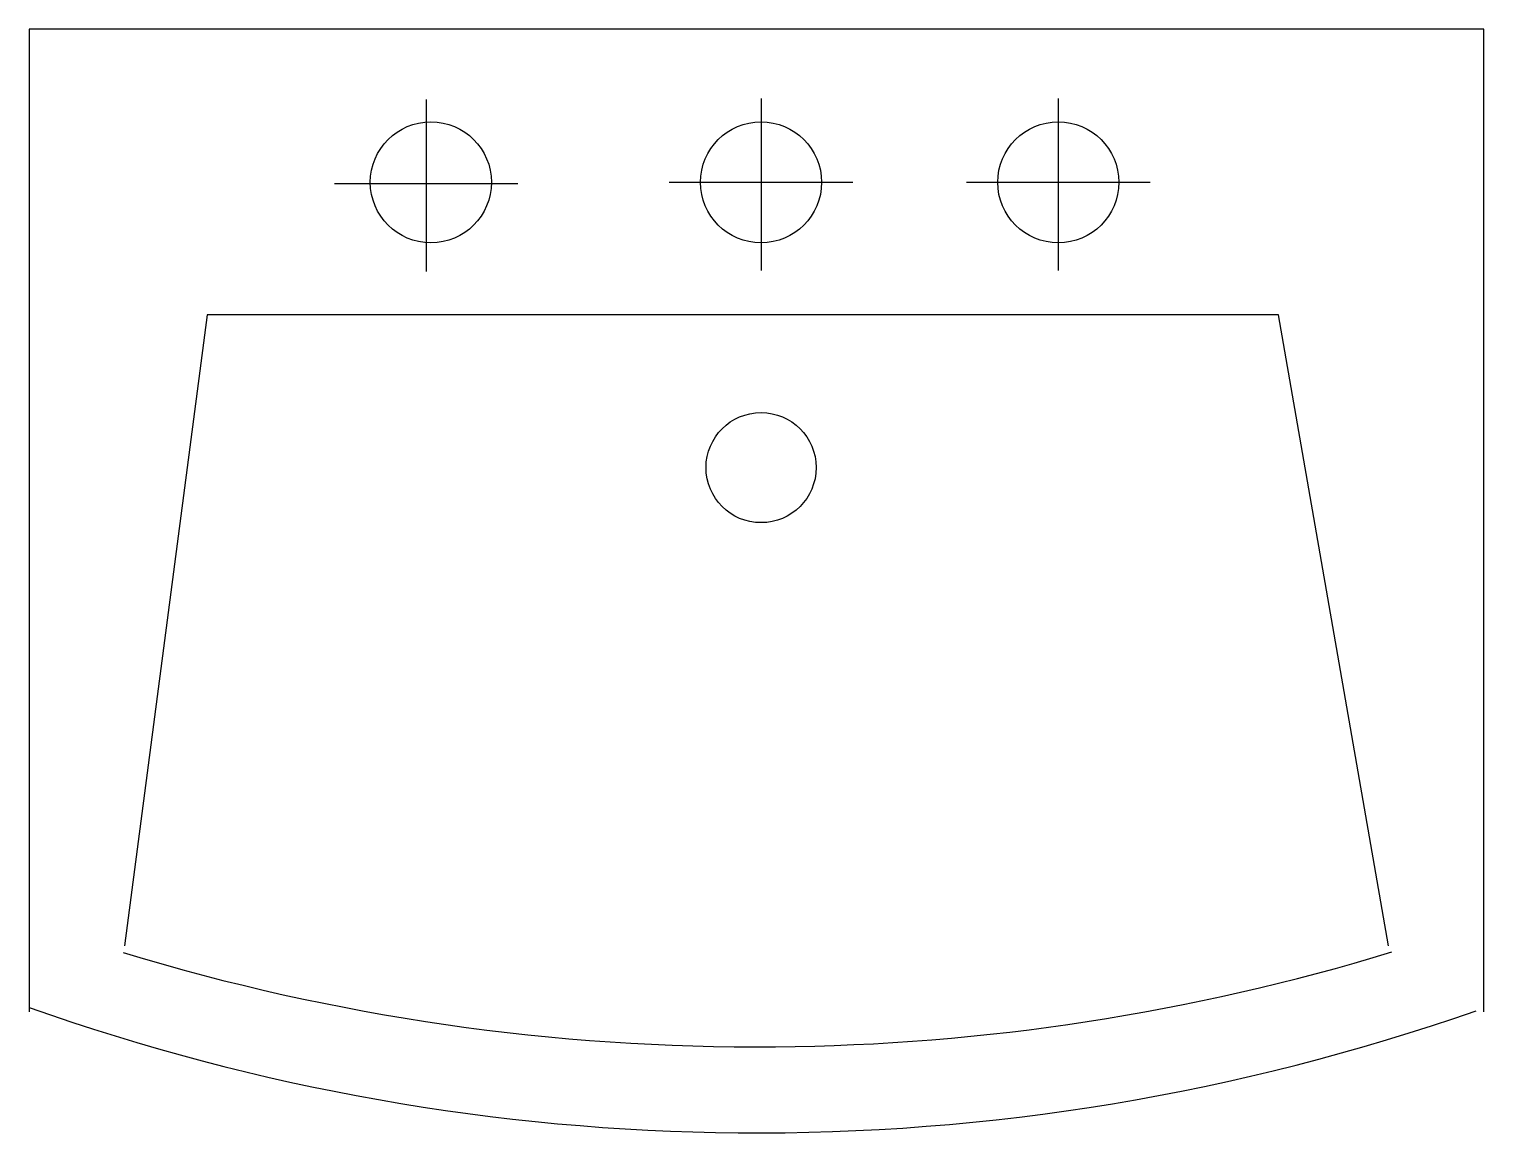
# Model space of a CAD drawing. Extents: x -305 to 305, y -463 to 0.
import ezdxf

# ---------------------------------------------------------------- set-up
doc = ezdxf.new("R2010")
doc.units = 0
doc.header["$LTSCALE"] = 50
doc.header["$MEASUREMENT"] = 0
doc.layers.get('0').update_dxf_attribs({"linetype": 'CONTINUOUS'})

msp = doc.modelspace()

# ---------------------------------------------------------------- linework, layer by layer
for p, q in [((-138.5, -29.58), (-138.5, -101.67)), ((1.92, -29.12), (1.92, -101.21)), ((126.54, -29.12), (126.54, -101.21)), ((-176.97, -64.7), (-100.02, -64.7)), ((-36.55, -64.24), (40.39, -64.24)), ((88.07, -64.24), (165.01, -64.24))]:
    msp.add_line(p, q)
for points in [[(305, -412.02), (305, 0), (-305, 0)], [(265, -384.3), (218.85, -119.75), (-230.38, -119.75)]]:
    msp.add_lwpolyline(points)
for points in [[(-305, 0), (-305, -412.02, 0.190093)], [(-230.38, -119.75), (-265, -384.3, 0.172441)], [(-265.5, -387.19, 0.076186), (8, -426.67, 0.072029), (266.38, -386.95, 0.092937)], [(-305, -410.18, 0.083346), (-7.65, -462.76, 0.086595), (301.7, -411.56, 0.092937)]]:
    msp.add_lwpolyline(points, format="xyb")
for centre, radius in [((-136.54, -64.24), 25.38), ((1.92, -64.24), 25.38), ((126.54, -64.24), 25.38), ((1.92, -183.86), 23.08)]:
    msp.add_circle(centre, radius)

doc.saveas('drawing.dxf')
